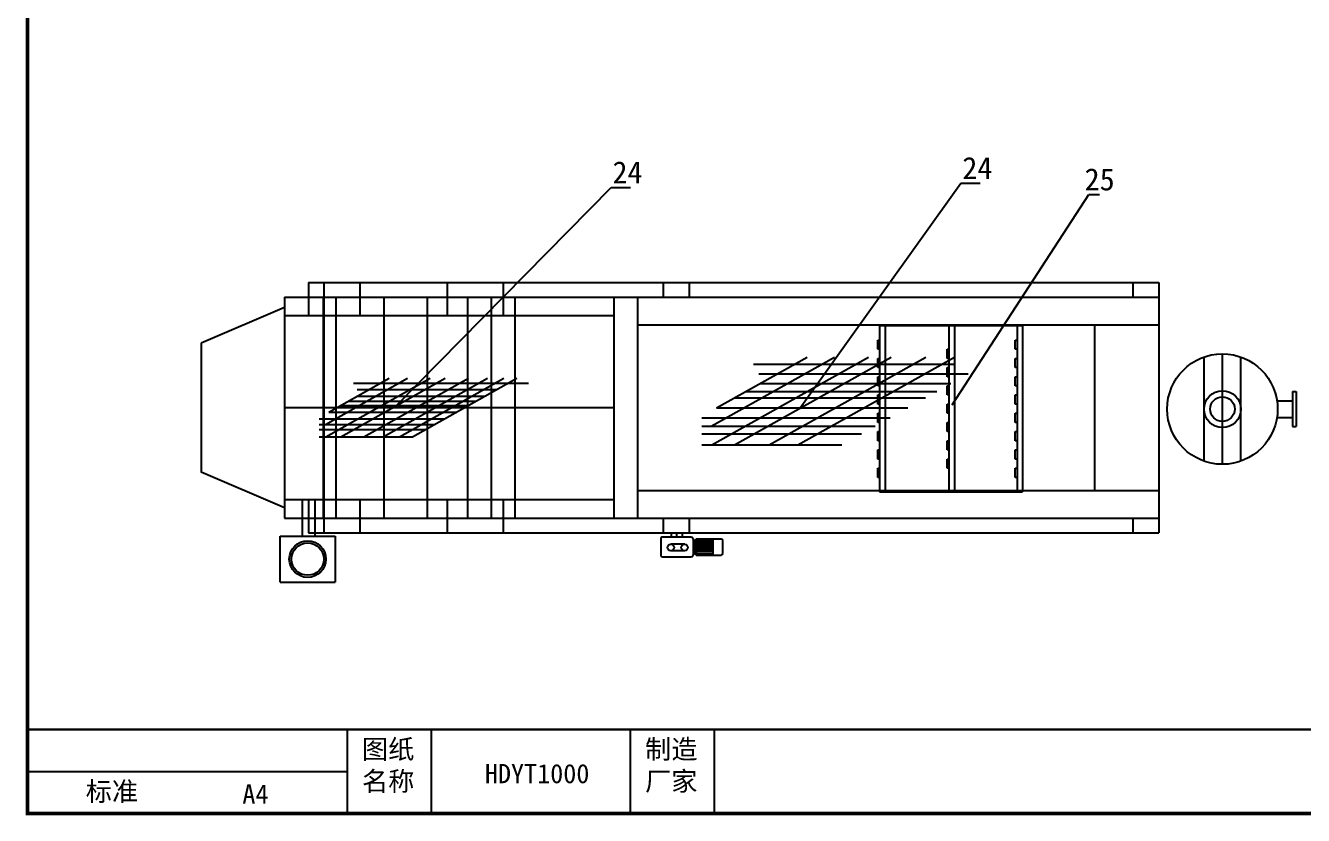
# Model space of a CAD drawing. Header units: millimetres. Extents: x 354 to 12360, y 282 to 8863.
# Drawn here: x 354 to 7297, y 282 to 4573 of the extents above; entities that cross this region are included whole.
import ezdxf

# ---------------------------------------------------------------- set-up
doc = ezdxf.new("R2010")
doc.units = ezdxf.units.MM
doc.styles.get("Standard").update_dxf_attribs({"font": ''})
doc.styles.add('样式 1', font='')
doc.styles.get('Standard').set_extended_font_data('SimSun')
doc.styles.get('样式 1').set_extended_font_data('SimSun')

msp = doc.modelspace()

# ---------------------------------------------------------------- linework, layer by layer
at = {"color": 40, "true_color": 0xf8d731}
for p, q in [((2369.902, 2508.565), (3535.18, 3693.769)), ((3535.18, 3693.769), (3640.32, 3693.769)), ((4563.276, 2496.094), (5435.866, 3717.259)), ((5435.866, 3717.259), (5541.007, 3717.259)), ((5388.014, 2512.452), (6131.548, 3655.964)), ((6131.548, 3655.964), (6188.29, 3655.964))]:
    msp.add_line(p, q, dxfattribs=at)
at = {"color": 7}
for p, q in [((1891.315, 3177.665), (6510.71, 3177.665)), ((1891.315, 3177.665), (1891.315, 2997.665)), ((1974.71, 3177.665), (1974.71, 1817.665)), ((2170.71, 3177.665), (2170.71, 2997.665)), ((2645.71, 3177.665), (2645.71, 2997.665)), ((2948.258, 3177.665), (2948.258, 2997.665)), ((1761.315, 3097.665), (1761.315, 1897.665)), ((1761.315, 3097.665), (6510.71, 3097.665)), ((1970.71, 3097.665), (1970.71, 1897.665)), ((2040.71, 3097.665), (2040.71, 1897.665)), ((2300.71, 3097.665), (2300.71, 1897.665)), ((2535.71, 3097.665), (2535.71, 1897.665)), ((2755.71, 3097.665), (2755.71, 1897.665)), ((2883.258, 3097.665), (2883.258, 1897.665)), ((3013.258, 3097.665), (3013.258, 1897.665)), ((3550.71, 3097.665), (3550.71, 1897.665)), ((3678.71, 3097.665), (3678.71, 1897.665)), ((1761.315, 3041.958), (1307.904, 2847.665)), ((1761.315, 2997.665), (3550.71, 2997.665)), ((3678.71, 2947.665), (6510.71, 2947.665)), ((4994.252, 2943.148), (5770.721, 2943.148)), ((4994.252, 2943.148), (4994.252, 2039.834)), ((5024.102, 2943.148), (5024.102, 2039.834)), ((5371.051, 2943.148), (5371.051, 2039.834)), ((5400.901, 2943.148), (5400.901, 2039.834)), ((5740.871, 2943.148), (5740.871, 2039.834)), ((5770.721, 2943.148), (5770.721, 2039.834)), ((1307.904, 2847.665), (1307.904, 2147.665)), ((4079.636, 2396.586), (4749.934, 2772.295)), ((4079.636, 2396.586), (4749.934, 2772.295)), ((4079.636, 2396.586), (4749.934, 2772.295)), ((4079.636, 2396.586), (4749.934, 2772.295)), ((4079.636, 2396.586), (4749.934, 2772.295)), ((4079.636, 2396.586), (4749.934, 2772.295)), ((4079.636, 2396.586), (4749.934, 2772.295)), ((4079.636, 2396.586), (4749.934, 2772.295)), ((4079.636, 2396.586), (4749.934, 2772.295)), ((4082.409, 2295.283), (4933.439, 2772.295)), ((4082.409, 2295.283), (4933.439, 2772.295)), ((4107.917, 2496.094), (4600.684, 2772.295)), ((4107.917, 2496.094), (4600.684, 2772.295)), ((4107.917, 2496.094), (4600.684, 2772.295)), ((4107.917, 2496.094), (4600.684, 2772.295)), ((4205.012, 2295.283), (5056.043, 2772.295)), ((4205.012, 2295.283), (5056.043, 2772.295)), ((4205.012, 2295.283), (5056.043, 2772.295)), ((4205.012, 2295.283), (5056.043, 2772.295)), ((4308.417, 2733.013), (5400.901, 2733.013)), ((4308.417, 2733.013), (5400.901, 2733.013)), ((4393.977, 2295.283), (5245.008, 2772.295)), ((4393.977, 2295.283), (5245.008, 2772.295)), ((4530.6, 2733.013), (5400.901, 2733.013)), ((4549.558, 2295.283), (5400.589, 2772.295)), ((4549.558, 2295.283), (5400.589, 2772.295)), ((1983.194, 2406.196), (2430.059, 2656.669)), ((1983.194, 2406.196), (2430.059, 2656.669)), ((1983.194, 2406.196), (2430.059, 2656.669)), ((1983.194, 2406.196), (2430.059, 2656.669)), ((1983.194, 2406.196), (2430.059, 2656.669)), ((1983.194, 2406.196), (2430.059, 2656.669)), ((1983.194, 2406.196), (2430.059, 2656.669)), ((1983.194, 2406.196), (2430.059, 2656.669)), ((1983.194, 2406.196), (2430.059, 2656.669)), ((1985.042, 2338.661), (2552.396, 2656.669)), ((1985.042, 2338.661), (2552.396, 2656.669)), ((2002.048, 2472.535), (2330.559, 2656.669)), ((2002.048, 2472.535), (2330.559, 2656.669)), ((2002.048, 2472.535), (2330.559, 2656.669)), ((2002.048, 2472.535), (2330.559, 2656.669)), ((2066.778, 2338.661), (2634.132, 2656.669)), ((2066.778, 2338.661), (2634.132, 2656.669)), ((2066.778, 2338.661), (2634.132, 2656.669)), ((2066.778, 2338.661), (2634.132, 2656.669)), ((2192.754, 2338.661), (2760.108, 2656.669)), ((2192.754, 2338.661), (2760.108, 2656.669)), ((2296.475, 2338.661), (2863.829, 2656.669)), ((2296.475, 2338.661), (2863.829, 2656.669)), ((2385.379, 2338.661), (2952.733, 2656.669)), ((2385.379, 2338.661), (2952.733, 2656.669)), ((2455.761, 2338.661), (3023.115, 2656.669)), ((2455.761, 2338.661), (3023.115, 2656.669)), ((4337.727, 2680.721), (5476.141, 2680.721)), ((4437.307, 2680.721), (5476.141, 2680.721)), ((2135.714, 2630.48), (3086.277, 2630.48)), ((2135.714, 2630.48), (3086.277, 2630.48)), ((2155.254, 2595.619), (2914.197, 2595.619)), ((2221.641, 2595.619), (2914.197, 2595.619)), ((2283.836, 2630.48), (3086.277, 2630.48)), ((4266.326, 2584.884), (5305.16, 2584.884)), ((4342.779, 2627.737), (5381.613, 2627.737)), ((2066.329, 2508.565), (2758.886, 2508.565)), ((2107.654, 2531.728), (2800.21, 2531.728)), ((2158.622, 2560.296), (2851.178, 2560.296)), ((4204.34, 2550.14), (5243.174, 2550.14)), ((1761.315, 2497.665), (3550.71, 2497.665)), ((1949.428, 2436.614), (2630.518, 2436.614)), ((2002.048, 2472.535), (2694.604, 2472.535)), ((4028.988, 2442.213), (5050.623, 2442.213)), ((4107.917, 2496.094), (5146.751, 2496.094)), ((1949.428, 2406.196), (2576.249, 2406.196)), ((1949.428, 2378.411), (2526.679, 2378.411)), ((4028.988, 2396.586), (4969.22, 2396.586)), ((1949.428, 2338.661), (2455.761, 2338.661)), ((4028.988, 2354.909), (4894.864, 2354.909)), ((4028.988, 2295.283), (4788.487, 2295.283)), ((1761.315, 1953.372), (1307.904, 2147.665)), ((3678.71, 2047.665), (6510.71, 2047.665)), ((4994.252, 2039.834), (5770.721, 2039.834)), ((1761.315, 1997.665), (3550.71, 1997.665)), ((1856.315, 1997.665), (1856.315, 1799.004)), ((1891.315, 1997.665), (1891.315, 1817.665)), ((1926.315, 1997.665), (1926.315, 1799.004)), ((2170.71, 1997.665), (2170.71, 1817.665)), ((2645.71, 1997.665), (2645.71, 1817.665)), ((2948.258, 1997.665), (2948.258, 1817.665)), ((1761.315, 1897.665), (6510.71, 1897.665)), ((1891.315, 1817.665), (6510.71, 1817.665)), ((1737.546, 1799.004), (2036.046, 1799.004)), ((1737.546, 1550.253), (1737.546, 1799.004)), ((2036.046, 1799.004), (2036.046, 1550.253)), ((3805.397, 1784.371), (3805.397, 1696.309)), ((3970.631, 1794.122), (3815.148, 1794.122)), ((3936.823, 1756.292), (3859.602, 1756.129)), ((3980.581, 1784.172), (3980.581, 1696.508)), ((3980.581, 1775.443), (3980.581, 1705.236)), ((3988.939, 1775.443), (3980.581, 1775.443)), ((3997.297, 1783.801), (3988.939, 1775.443)), ((3988.939, 1775.443), (3988.939, 1705.236)), ((3997.297, 1783.801), (3997.297, 1696.878)), ((4133.759, 1783.801), (3997.297, 1783.801)), ((4089.236, 1775.443), (3997.297, 1775.443)), ((4089.236, 1767.085), (3997.297, 1767.085)), ((4089.236, 1758.727), (3997.297, 1758.727)), ((4089.236, 1750.369), (3997.297, 1750.369)), ((4089.236, 1742.011), (3997.297, 1742.011)), ((4089.236, 1696.878), (4089.236, 1783.801)), ((4142.118, 1705.236), (4142.118, 1775.443)), ((3815.148, 1686.558), (3970.631, 1686.558)), ((3936.823, 1720.472), (3859.602, 1720.309)), ((3988.939, 1705.236), (3980.581, 1705.236)), ((3997.297, 1696.878), (3988.939, 1705.236)), ((4089.236, 1733.653), (3997.297, 1733.653)), ((4089.236, 1725.295), (3997.297, 1725.295)), ((4089.236, 1716.937), (3997.297, 1716.937)), ((3997.297, 1706.908), (4089.236, 1706.908)), ((3997.297, 1696.878), (4133.759, 1696.878)), ((1737.546, 1550.253), (2036.046, 1550.253))]:
    msp.add_line(p, q, dxfattribs=at)
for p, q in [((3818.71, 3177.665), (3818.71, 3097.665)), ((3958.71, 3177.665), (3958.71, 3097.665)), ((6370.71, 3177.665), (6370.71, 3097.665)), ((6510.71, 3177.665), (6510.71, 3097.665)), ((6510.71, 3097.665), (6510.71, 1897.665)), ((6160.71, 2947.665), (6160.71, 2047.665)), ((4984.302, 2864.617), (4994.252, 2864.617)), ((4984.302, 2814.867), (4984.302, 2864.617)), ((5730.921, 2814.867), (5730.921, 2864.617)), ((5730.921, 2864.617), (5740.871, 2864.617)), ((4994.252, 2814.867), (4984.302, 2814.867)), ((5361.101, 2814.867), (5371.051, 2814.867)), ((5361.101, 2765.117), (5361.101, 2814.867)), ((5740.871, 2814.867), (5730.921, 2814.867)), ((6856.473, 2189.532), (6856.473, 2789.532)), ((4984.302, 2715.367), (4984.302, 2765.117)), ((4984.302, 2765.117), (4994.252, 2765.117)), ((4994.252, 2715.367), (4984.302, 2715.367)), ((5371.051, 2765.117), (5361.101, 2765.117)), ((5361.101, 2665.616), (5361.101, 2715.367)), ((5361.101, 2715.367), (5371.051, 2715.367)), ((5730.921, 2765.117), (5740.871, 2765.117)), ((5730.921, 2715.367), (5730.921, 2765.117)), ((5740.871, 2715.367), (5730.921, 2715.367)), ((6756.473, 2206.69), (6756.473, 2772.375)), ((6956.473, 2206.69), (6956.473, 2772.375)), ((4984.302, 2615.866), (4984.302, 2665.616)), ((4984.302, 2665.616), (4994.252, 2665.616)), ((5371.051, 2665.616), (5361.101, 2665.616)), ((5730.921, 2665.616), (5740.871, 2665.616)), ((5730.921, 2615.866), (5730.921, 2665.616)), ((4994.252, 2615.866), (4984.302, 2615.866)), ((5361.101, 2566.116), (5361.101, 2615.866)), ((5361.101, 2615.866), (5371.051, 2615.866)), ((5740.871, 2615.866), (5730.921, 2615.866)), ((7236.473, 2584.532), (7256.473, 2584.532)), ((7236.473, 2584.532), (7236.473, 2394.532)), ((7256.473, 2584.532), (7256.473, 2394.532)), ((4984.302, 2566.116), (4994.252, 2566.116)), ((4984.302, 2516.366), (4984.302, 2566.116)), ((4994.252, 2516.366), (4984.302, 2516.366)), ((5371.051, 2566.116), (5361.101, 2566.116)), ((5361.101, 2516.366), (5371.051, 2516.366)), ((5361.101, 2466.616), (5361.101, 2516.366)), ((5730.921, 2516.366), (5730.921, 2566.116)), ((5730.921, 2566.116), (5740.871, 2566.116)), ((5740.871, 2516.366), (5730.921, 2516.366)), ((7153.079, 2534.532), (7236.473, 2534.532)), ((4984.302, 2466.616), (4994.252, 2466.616)), ((4984.302, 2416.866), (4984.302, 2466.616)), ((5371.051, 2466.616), (5361.101, 2466.616)), ((5730.921, 2416.866), (5730.921, 2466.616)), ((5730.921, 2466.616), (5740.871, 2466.616)), ((7153.079, 2444.532), (7236.473, 2444.532)), ((4994.252, 2416.866), (4984.302, 2416.866)), ((4984.302, 2317.365), (4984.302, 2367.116)), ((4984.302, 2367.116), (4994.252, 2367.116)), ((5361.101, 2416.866), (5371.051, 2416.866)), ((5361.101, 2367.116), (5361.101, 2416.866)), ((5371.051, 2367.116), (5361.101, 2367.116)), ((5740.871, 2416.866), (5730.921, 2416.866)), ((5730.921, 2367.116), (5740.871, 2367.116)), ((5730.921, 2317.365), (5730.921, 2367.116)), ((7236.473, 2394.532), (7256.473, 2394.532)), ((4994.252, 2317.365), (4984.302, 2317.365)), ((5361.101, 2267.615), (5361.101, 2317.365)), ((5361.101, 2317.365), (5371.051, 2317.365)), ((5740.871, 2317.365), (5730.921, 2317.365)), ((4984.302, 2267.615), (4994.252, 2267.615)), ((4984.302, 2217.865), (4984.302, 2267.615)), ((5371.051, 2267.615), (5361.101, 2267.615)), ((5730.921, 2217.865), (5730.921, 2267.615)), ((5730.921, 2267.615), (5740.871, 2267.615)), ((4994.252, 2217.865), (4984.302, 2217.865)), ((4984.302, 2118.365), (4984.302, 2168.115)), ((4984.302, 2168.115), (4994.252, 2168.115)), ((5361.101, 2217.865), (5371.051, 2217.865)), ((5361.101, 2168.115), (5361.101, 2217.865)), ((5371.051, 2168.115), (5361.101, 2168.115)), ((5740.871, 2217.865), (5730.921, 2217.865)), ((5730.921, 2168.115), (5740.871, 2168.115)), ((5730.921, 2118.365), (5730.921, 2168.115)), ((4994.252, 2118.365), (4984.302, 2118.365)), ((5740.871, 2118.365), (5730.921, 2118.365)), ((3818.71, 1897.665), (3818.71, 1817.665)), ((3958.71, 1897.665), (3958.71, 1817.665)), ((6370.71, 1897.665), (6370.71, 1817.665)), ((6510.71, 1897.665), (6510.71, 1817.665)), ((3862.889, 1794.122), (3862.889, 1817.665)), ((3892.889, 1794.122), (3892.889, 1817.665)), ((3922.889, 1794.122), (3922.889, 1817.665)), ((2100.839, 749.096), (2100.839, 292.532)), ((2557.403, 749.096), (2557.403, 292.532)), ((3638.909, 749.096), (3638.909, 292.532)), ((4095.473, 749.096), (4095.473, 292.532)), ((364.557, 520.814), (2100.839, 520.814)), ((364.557, 520.814), (2100.839, 520.814)), ((364.557, 292.532), (4796.221, 292.532))]:
    msp.add_line(p, q)
at = {"lineweight": 40, "const_width": 20.382}
msp.add_lwpolyline([(364.557, 8853.104), (12349.358, 8853.104), (12349.358, 292.532), (364.557, 292.532)], close=True, dxfattribs=at)
at = {"lineweight": 40, "const_width": 13.045}
msp.add_lwpolyline([(364.557, 749.096), (12349.358, 749.096)], dxfattribs=at)
for radius in [300, 100, 66.868]:
    msp.add_circle((6856.473, 2489.532), radius)
at = {"color": 7}
for centre, radius in [((1886.796, 1674.629), 99.5), ((1886.796, 1674.629), 87.857), ((3859.564, 1738.219), 17.91), ((3934.411, 1738.219), 17.91)]:
    msp.add_circle(centre, radius, dxfattribs=at)
for centre, radius, start, end in [((3815.007, 1784.512), 9.611, 89.1611325, 180.8388675), ((3970.631, 1784.172), 9.95, 0, 90), ((4133.759, 1775.443), 8.358, 0, 90), ((3815.148, 1696.309), 9.751, 180, 270), ((3970.631, 1696.508), 9.95, 270, 0), ((4133.759, 1705.236), 8.358, 270, 0)]:
    msp.add_arc(centre, radius, start, end, dxfattribs=at)

# ---------------------------------------------------------------- texts
at = {"color": 40, "true_color": 0xf8d731}
for s, p in [('24', (3542.947, 3715.31)), ('24', (5443.633, 3738.801)), ('25', (6107.991, 3677.506))]:
    msp.add_text(s, height=120, dxfattribs=at).set_placement(p)
at = {"attachment_point": 1, "style": '样式 1'}
for s, insert, char_height, width in [('{\\fFangSong_GB2312|b0|i0|c134|p49;图纸\\P名称}', (2181.891, 694.57), 104.35745, 375.51133), ('{\\fSimSun|b0|i0|c134|p2;制造厂家}', (3719.961, 694.57), 104.35745, 375.51133), ('HDYT1000', (2849.627, 561.778), 104.3575, 375.51133), ('标准', (681.287, 465.08), 104.3575, 377.12341), ('A4', (1532.257, 450.45), 104.3575, 377.12341)]:
    msp.add_mtext(s, dxfattribs=dict(at, insert=insert, char_height=char_height, width=width))

doc.saveas('drawing.dxf')
